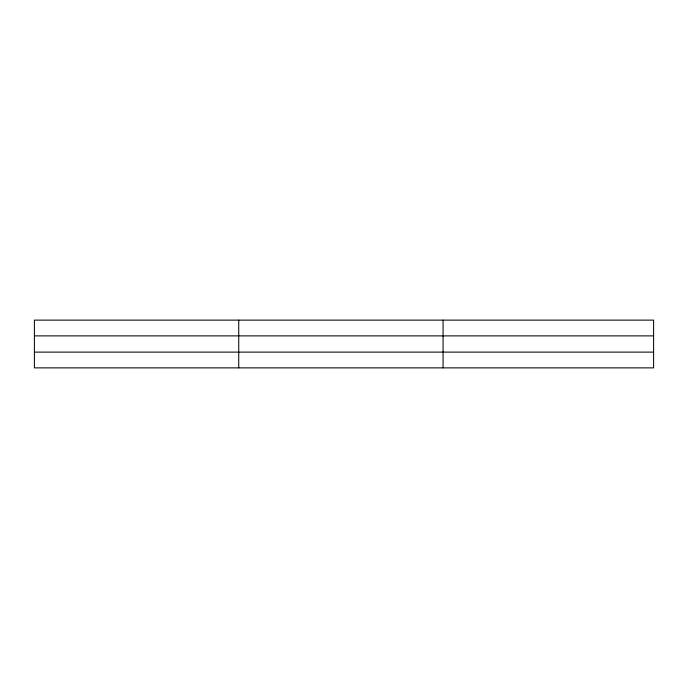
<?xml version="1.0" encoding="UTF-8"?>
<svg xmlns="http://www.w3.org/2000/svg" width="688" height="688" viewBox="0 0 688 688"><rect width="100%" height="100%" fill="white"/><g stroke="black" fill="none" stroke-linecap="round" stroke-linejoin="round"><path stroke-width="1.03" d="M238.736 320.126L238.736 367.874M443.072 320.126L443.072 367.874M653.6 335.882L653.6 320.126L34.4 320.126L34.4 367.874L653.6 367.874L653.6 335.882L34.4 335.882M34.4 352.118L653.6 352.118"/></g></svg>
